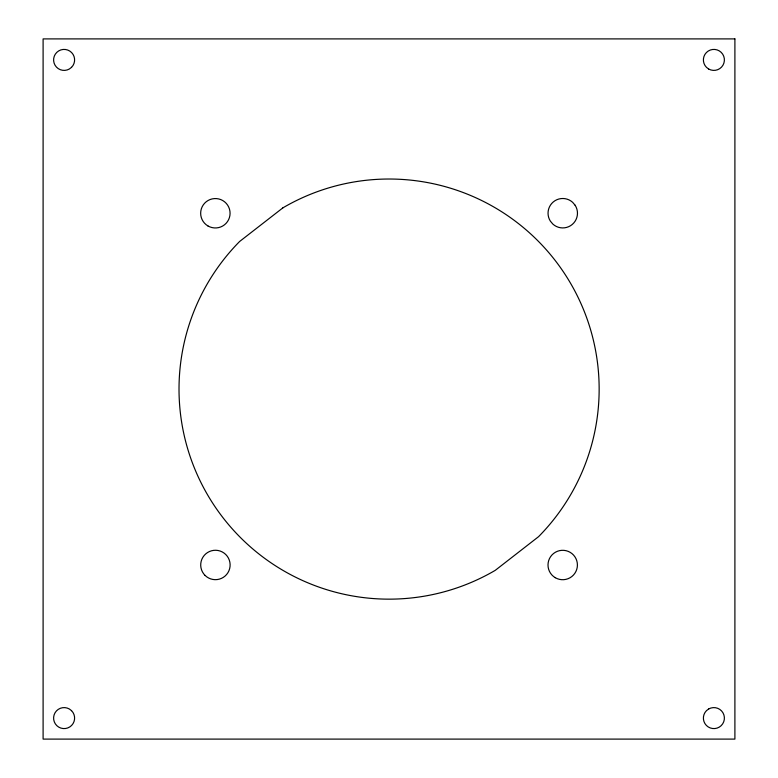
<?xml version="1.0" encoding="UTF-8"?>
<svg xmlns="http://www.w3.org/2000/svg" width="778" height="778" viewBox="0 0 778 778"><rect width="100%" height="100%" fill="white"/><g stroke="black" fill="none" stroke-linecap="round" stroke-linejoin="round"><path stroke-width="1.17" d="M282.91 207.833L239.614 241.491A210.06 210.06 0 0 0 495.255 570.342L538.551 536.684A210.06 210.06 0 0 0 282.91 207.833M71.537 67.336L69.359 68.999A10.503 10.503 0 0 1 53.643 60.82A10.503 10.503 0 0 1 67.696 50.035A10.503 10.503 0 0 1 71.537 67.336M708.641 709.001L706.463 710.664A10.503 10.503 0 0 0 710.304 727.965A10.503 10.503 0 0 0 724.357 717.18A10.503 10.503 0 0 0 708.641 709.001M734.899 38.9L43.101 38.9L43.101 739.1L734.899 739.1L734.899 38.9M708.641 68.999L706.463 67.336A10.503 10.503 0 0 1 710.304 50.035A10.503 10.503 0 0 1 724.357 60.82A10.503 10.503 0 0 1 708.641 68.999M71.537 710.664L69.359 709.001A10.503 10.503 0 0 0 53.643 717.18A10.503 10.503 0 0 0 67.696 727.965A10.503 10.503 0 0 0 71.537 710.664M575.127 205.256L572.647 202.329A14.704 14.704 0 0 0 550.386 221.166L552.866 224.093A14.704 14.704 0 0 0 575.127 205.256M207.94 225.951A14.704 14.704 0 0 0 230.074 213.347A14.704 14.704 0 0 0 208.096 200.481A14.704 14.704 0 0 0 207.94 225.951M555.268 577.694A14.704 14.704 0 0 0 577.412 565.1A14.704 14.704 0 0 0 555.443 552.224A14.704 14.704 0 0 0 555.268 577.694M205.081 575.428A14.704 14.704 0 0 0 229.646 568.679A14.704 14.704 0 0 0 211.519 550.785A14.704 14.704 0 0 0 205.081 575.428"/></g></svg>
